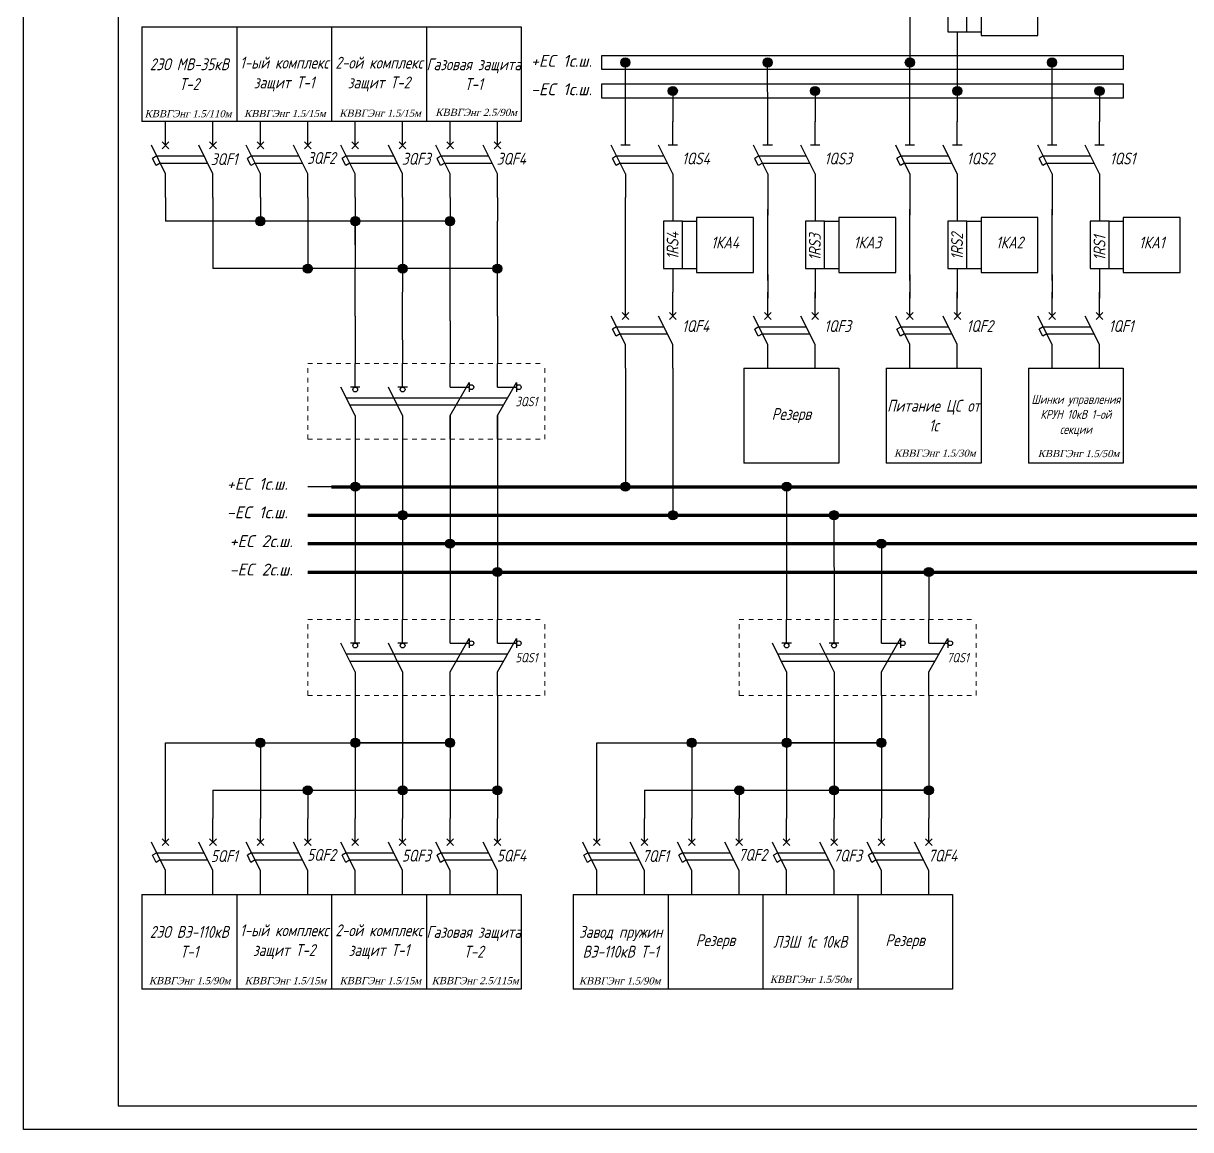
# Model space of a CAD drawing. Header units: millimetres. Extents: x 1170 to 2115, y -72 to 463.
# Drawn here: x 1493.6 to 1739.9, y 43.1 to 276.4 of the extents above; entities that cross this region are included whole.
import ezdxf
from ezdxf.enums import TextEntityAlignment as Align

# ---------------------------------------------------------------- set-up
doc = ezdxf.new("R2010")
doc.units = ezdxf.units.MM
doc.linetypes.add('JIS_02_1.0', pattern=[2, 1, -1])
doc.layers.get('0').update_dxf_attribs({"lineweight": 30})
doc.layers.add('проводники разные', color=7, linetype='Continuous', lineweight=80)
doc.styles.add('eskdw', font='', dxfattribs={"oblique": 15})
doc.styles.add('Чертёжный', font='isocpeui.ttf', dxfattribs={"height": 3})
doc.styles.get('eskdw').set_extended_font_data('GOST 2.304 A')

# ---------------------------------------------------------------- blocks, each defined once
blk = doc.blocks.new('МР-100 на схеме')
for p, q in [((6, 11.58), (-6, 11.58)), ((-6, 11.58), (-6, 0)), ((6, 0), (6, 11.58)), ((-6, 0), (6, 0))]:
    blk.add_line(p, q)

msp = doc.modelspace()

# ---------------------------------------------------------------- hatches: boundary and pattern name
h = msp.add_hatch(color=256)
edge = h.paths.add_edge_path()
edge.add_arc((1620.64, 268.17), 0.957, 0, 360)
h = msp.add_hatch(color=256)
edge = h.paths.add_edge_path()
edge.add_arc((1650.64, 268.17), 0.957, 0, 360)
h = msp.add_hatch(color=256)
edge = h.paths.add_edge_path()
edge.add_arc((1680.64, 268.17), 0.957, 0, 360)
h = msp.add_hatch(color=256)
edge = h.paths.add_edge_path()
edge.add_arc((1680.64, 268.17), 0.957, 0, 360)
h = msp.add_hatch(color=256)
edge = h.paths.add_edge_path()
edge.add_arc((1710.64, 268.17), 0.957, 0, 360)
h = msp.add_hatch(color=256)
edge = h.paths.add_edge_path()
edge.add_arc((1710.64, 268.17), 0.957, 0, 360)
h = msp.add_hatch(color=256)
edge = h.paths.add_edge_path()
edge.add_arc((1630.64, 262.17), 0.957, 0, 360)
h = msp.add_hatch(color=256)
edge = h.paths.add_edge_path()
edge.add_arc((1660.64, 262.17), 0.957, 0, 360)
h = msp.add_hatch(color=256)
edge = h.paths.add_edge_path()
edge.add_arc((1690.64, 262.17), 0.957, 0, 360)
h = msp.add_hatch(color=256)
edge = h.paths.add_edge_path()
edge.add_arc((1690.64, 262.17), 0.957, 0, 360)
h = msp.add_hatch(color=256)
edge = h.paths.add_edge_path()
edge.add_arc((1720.64, 262.17), 0.957, 0, 360)
h = msp.add_hatch(color=256)
edge = h.paths.add_edge_path()
edge.add_arc((1720.64, 262.17), 0.957, 0, 360)
h = msp.add_hatch(color=256)
edge = h.paths.add_edge_path()
edge.add_arc((1543.65, 234.71), 0.957, 0, 360)
h = msp.add_hatch(color=256)
edge = h.paths.add_edge_path()
edge.add_arc((1543.65, 234.71), 0.957, 0, 360)
h = msp.add_hatch(color=256)
edge = h.paths.add_edge_path()
edge.add_arc((1563.65, 234.71), 0.957, 0, 360)
h = msp.add_hatch(color=256)
edge = h.paths.add_edge_path()
edge.add_arc((1563.65, 234.71), 0.957, 0, 360)
h = msp.add_hatch(color=256)
edge = h.paths.add_edge_path()
edge.add_arc((1583.65, 234.71), 0.957, 0, 360)
h = msp.add_hatch(color=256)
edge = h.paths.add_edge_path()
edge.add_arc((1583.65, 234.71), 0.957, 0, 360)
h = msp.add_hatch(color=256)
edge = h.paths.add_edge_path()
edge.add_arc((1553.65, 224.71), 0.957, 0, 360)
h = msp.add_hatch(color=256)
edge = h.paths.add_edge_path()
edge.add_arc((1553.65, 224.71), 0.957, 0, 360)
h = msp.add_hatch(color=256)
edge = h.paths.add_edge_path()
edge.add_arc((1573.65, 224.71), 0.957, 0, 360)
h = msp.add_hatch(color=256)
edge = h.paths.add_edge_path()
edge.add_arc((1573.65, 224.71), 0.957, 0, 360)
h = msp.add_hatch(color=256)
edge = h.paths.add_edge_path()
edge.add_arc((1593.65, 224.71), 0.957, 0, 360)
h = msp.add_hatch(color=256)
edge = h.paths.add_edge_path()
edge.add_arc((1593.65, 224.71), 0.957, 0, 360)
h = msp.add_hatch(color=256)
edge = h.paths.add_edge_path()
edge.add_arc((1563.65, 178.71), 0.957, 0, 360)
h = msp.add_hatch(color=256)
edge = h.paths.add_edge_path()
edge.add_arc((1620.65, 178.71), 0.957, 0, 360)
h = msp.add_hatch(color=256)
edge = h.paths.add_edge_path()
edge.add_arc((1654.64, 178.71), 0.957, 0, 360)
h = msp.add_hatch(color=256)
edge = h.paths.add_edge_path()
edge.add_arc((1573.64, 172.71), 0.957, 0, 360)
h = msp.add_hatch(color=256)
edge = h.paths.add_edge_path()
edge.add_arc((1630.65, 172.71), 0.957, 0, 360)
h = msp.add_hatch(color=256)
edge = h.paths.add_edge_path()
edge.add_arc((1664.63, 172.71), 0.957, 0, 360)
h = msp.add_hatch(color=256)
edge = h.paths.add_edge_path()
edge.add_arc((1583.65, 166.71), 0.957, 0, 360)
h = msp.add_hatch(color=256)
edge = h.paths.add_edge_path()
edge.add_arc((1674.64, 166.71), 0.957, 0, 360)
h = msp.add_hatch(color=256)
edge = h.paths.add_edge_path()
edge.add_arc((1593.65, 160.71), 0.957, 0, 360)
h = msp.add_hatch(color=256)
edge = h.paths.add_edge_path()
edge.add_arc((1684.64, 160.71), 0.957, 0, 360)
h = msp.add_hatch(color=256)
edge = h.paths.add_edge_path()
edge.add_arc((1543.65, 124.71), 0.957, 0, 360)
h = msp.add_hatch(color=256)
edge = h.paths.add_edge_path()
edge.add_arc((1563.65, 124.71), 0.957, 0, 360)
h = msp.add_hatch(color=256)
edge = h.paths.add_edge_path()
edge.add_arc((1563.65, 124.71), 0.957, 0, 360)
h = msp.add_hatch(color=256)
edge = h.paths.add_edge_path()
edge.add_arc((1583.65, 124.71), 0.957, 0, 360)
h = msp.add_hatch(color=256)
edge = h.paths.add_edge_path()
edge.add_arc((1583.65, 124.71), 0.957, 0, 360)
h = msp.add_hatch(color=256)
edge = h.paths.add_edge_path()
edge.add_arc((1634.64, 124.71), 0.957, 0, 360)
h = msp.add_hatch(color=256)
edge = h.paths.add_edge_path()
edge.add_arc((1654.64, 124.71), 0.957, 0, 360)
h = msp.add_hatch(color=256)
edge = h.paths.add_edge_path()
edge.add_arc((1654.64, 124.71), 0.957, 0, 360)
h = msp.add_hatch(color=256)
edge = h.paths.add_edge_path()
edge.add_arc((1674.64, 124.71), 0.957, 0, 360)
h = msp.add_hatch(color=256)
edge = h.paths.add_edge_path()
edge.add_arc((1674.64, 124.71), 0.957, 0, 360)
h = msp.add_hatch(color=256)
edge = h.paths.add_edge_path()
edge.add_arc((1553.65, 114.71), 0.957, 0, 360)
h = msp.add_hatch(color=256)
edge = h.paths.add_edge_path()
edge.add_arc((1573.64, 114.71), 0.957, 0, 360)
h = msp.add_hatch(color=256)
edge = h.paths.add_edge_path()
edge.add_arc((1573.65, 114.71), 0.957, 0, 360)
h = msp.add_hatch(color=256)
edge = h.paths.add_edge_path()
edge.add_arc((1593.65, 114.71), 0.957, 0, 360)
h = msp.add_hatch(color=256)
edge = h.paths.add_edge_path()
edge.add_arc((1593.65, 114.71), 0.957, 0, 360)
h = msp.add_hatch(color=256)
edge = h.paths.add_edge_path()
edge.add_arc((1644.64, 114.71), 0.957, 0, 360)
h = msp.add_hatch(color=256)
edge = h.paths.add_edge_path()
edge.add_arc((1664.63, 114.71), 0.957, 0, 360)
h = msp.add_hatch(color=256)
edge = h.paths.add_edge_path()
edge.add_arc((1664.64, 114.71), 0.957, 0, 360)
h = msp.add_hatch(color=256)
edge = h.paths.add_edge_path()
edge.add_arc((1684.64, 114.71), 0.957, 0, 360)
h = msp.add_hatch(color=256)
edge = h.paths.add_edge_path()
edge.add_arc((1684.64, 114.71), 0.957, 0, 360)

# ---------------------------------------------------------------- linework, layer by layer
for p, q in [((1493.65, 43.14), (1493.65, 463.14)), ((1513.65, 458.14), (1513.65, 48.14)), ((1680.64, 299.67), (1680.64, 274.67)), ((1688.64, 284.67), (1688.64, 274.67)), ((1692.64, 274.67), (1692.64, 284.67)), ((1518.65, 275.71), (1538.65, 275.71)), ((1518.65, 275.71), (1518.65, 255.71)), ((1538.65, 275.71), (1538.65, 255.71)), ((1538.65, 275.71), (1558.65, 275.71)), ((1538.65, 275.71), (1538.65, 255.71)), ((1558.65, 275.71), (1558.65, 255.71)), ((1558.65, 275.71), (1578.65, 275.71)), ((1558.65, 275.71), (1558.65, 255.71)), ((1578.65, 275.71), (1578.65, 255.71)), ((1578.65, 275.71), (1598.65, 275.71)), ((1578.65, 275.71), (1578.65, 255.71)), ((1598.65, 275.71), (1598.65, 255.71)), ((1680.64, 274.67), (1680.64, 268.17)), ((1688.64, 274.67), (1690.64, 274.67)), ((1690.64, 274.67), (1692.64, 274.67)), ((1690.64, 274.67), (1690.64, 262.17)), ((1692.64, 274.67), (1695.64, 274.67)), ((1615.64, 269.67), (1725.64, 269.67)), ((1615.64, 266.67), (1615.64, 269.67)), ((1725.64, 269.67), (1725.64, 266.67)), ((1725.64, 266.67), (1615.64, 266.67)), ((1620.65, 255.71), (1620.64, 268.17)), ((1650.65, 255.71), (1650.64, 268.17)), ((1680.65, 255.71), (1680.64, 268.17)), ((1710.65, 255.71), (1710.64, 268.17)), ((1615.64, 263.67), (1725.64, 263.67)), ((1615.64, 260.67), (1615.64, 263.67)), ((1725.64, 263.67), (1725.64, 260.67)), ((1630.64, 261.21), (1630.65, 255.67)), ((1660.64, 261.21), (1660.65, 255.67)), ((1690.64, 261.21), (1690.65, 255.67)), ((1720.64, 261.21), (1720.65, 255.67)), ((1725.64, 260.67), (1615.64, 260.67)), ((1578.65, 255.71), (1518.65, 255.71)), ((1523.65, 250.71), (1523.65, 255.71)), ((1523.65, 250.71), (1523.65, 255.71)), ((1533.65, 250.71), (1533.65, 255.71)), ((1533.65, 250.71), (1533.65, 255.71)), ((1543.65, 250.71), (1543.65, 255.71)), ((1543.65, 250.71), (1543.65, 255.71)), ((1553.65, 250.71), (1553.65, 255.71)), ((1553.65, 250.71), (1553.65, 255.71)), ((1563.65, 250.71), (1563.65, 255.71)), ((1563.65, 250.71), (1563.65, 255.71)), ((1573.65, 250.71), (1573.65, 255.71)), ((1573.65, 250.71), (1573.65, 255.71)), ((1598.65, 255.71), (1578.65, 255.71)), ((1583.65, 250.71), (1583.65, 255.71)), ((1583.65, 250.71), (1583.65, 255.71)), ((1593.65, 250.71), (1593.65, 255.71)), ((1593.65, 250.71), (1593.65, 255.71)), ((1620.65, 250.71), (1620.65, 255.71)), ((1630.65, 250.71), (1630.65, 255.71)), ((1650.65, 250.71), (1650.65, 255.71)), ((1660.65, 250.71), (1660.65, 255.71)), ((1680.65, 250.71), (1680.65, 255.71)), ((1690.65, 250.71), (1690.65, 255.71)), ((1710.65, 250.71), (1710.65, 255.71)), ((1720.65, 250.71), (1720.65, 255.71)), ((1522.94, 250), (1524.36, 251.42)), ((1524.36, 250), (1522.94, 251.42)), ((1532.94, 250), (1534.36, 251.42)), ((1534.36, 250), (1532.94, 251.42)), ((1542.94, 250), (1544.36, 251.42)), ((1544.36, 250), (1542.94, 251.42)), ((1552.94, 250), (1554.36, 251.42)), ((1554.36, 250), (1552.94, 251.42)), ((1562.94, 250), (1564.36, 251.42)), ((1564.36, 250), (1562.94, 251.42)), ((1572.94, 250), (1574.36, 251.42)), ((1574.36, 250), (1572.94, 251.42)), ((1582.94, 250), (1584.36, 251.42)), ((1584.36, 250), (1582.94, 251.42)), ((1592.94, 250), (1594.36, 251.42)), ((1594.36, 250), (1592.94, 251.42)), ((1523.65, 244.71), (1520.65, 250.71)), ((1533.65, 244.71), (1530.65, 250.71)), ((1543.65, 244.71), (1540.65, 250.71)), ((1553.65, 244.71), (1550.65, 250.71)), ((1563.65, 244.71), (1560.65, 250.71)), ((1573.65, 244.71), (1570.65, 250.71)), ((1583.65, 244.71), (1580.65, 250.71)), ((1593.65, 244.71), (1590.65, 250.71)), ((1620.65, 244.71), (1617.65, 250.71)), ((1630.65, 244.71), (1627.65, 250.71)), ((1650.65, 244.71), (1647.65, 250.71)), ((1660.65, 244.71), (1657.65, 250.71)), ((1680.65, 244.71), (1677.65, 250.71)), ((1690.65, 244.71), (1687.65, 250.71)), ((1710.65, 244.71), (1707.65, 250.71)), ((1720.65, 244.71), (1717.65, 250.71)), ((1521.77, 248.46), (1520.91, 247.96)), ((1521.66, 246.46), (1520.91, 247.96)), ((1522.52, 246.96), (1521.66, 246.46)), ((1521.77, 248.46), (1531.77, 248.46)), ((1522.52, 246.96), (1532.52, 246.96)), ((1541.77, 248.46), (1540.91, 247.96)), ((1541.66, 246.46), (1540.91, 247.96)), ((1542.52, 246.96), (1541.66, 246.46)), ((1541.77, 248.46), (1551.77, 248.46)), ((1542.52, 246.96), (1552.52, 246.96)), ((1561.77, 248.46), (1560.91, 247.96)), ((1561.66, 246.46), (1560.91, 247.96)), ((1562.52, 246.96), (1561.66, 246.46)), ((1561.77, 248.46), (1571.77, 248.46)), ((1562.52, 246.96), (1572.52, 246.96)), ((1581.77, 248.46), (1580.91, 247.96)), ((1581.66, 246.46), (1580.91, 247.96)), ((1582.52, 246.96), (1581.66, 246.46)), ((1581.77, 248.46), (1591.77, 248.46)), ((1582.52, 246.96), (1592.52, 246.96)), ((1618.78, 248.46), (1617.91, 247.96)), ((1618.66, 246.46), (1617.91, 247.96)), ((1619.53, 246.96), (1618.66, 246.46)), ((1618.78, 248.46), (1628.78, 248.46)), ((1619.53, 246.96), (1629.53, 246.96)), ((1648.78, 248.46), (1647.91, 247.96)), ((1648.66, 246.46), (1647.91, 247.96)), ((1649.53, 246.96), (1648.66, 246.46)), ((1648.78, 248.46), (1658.78, 248.46)), ((1649.53, 246.96), (1659.53, 246.96)), ((1678.78, 248.46), (1677.91, 247.96)), ((1678.66, 246.46), (1677.91, 247.96)), ((1679.53, 246.96), (1678.66, 246.46)), ((1678.78, 248.46), (1688.78, 248.46)), ((1679.53, 246.96), (1689.53, 246.96)), ((1708.78, 248.46), (1707.91, 247.96)), ((1708.66, 246.46), (1707.91, 247.96)), ((1709.53, 246.96), (1708.66, 246.46)), ((1708.78, 248.46), (1718.78, 248.46)), ((1709.53, 246.96), (1719.53, 246.96)), ((1523.65, 239.71), (1523.65, 244.71)), ((1523.65, 239.71), (1523.65, 244.71)), ((1533.65, 239.71), (1533.65, 244.71)), ((1533.65, 239.71), (1533.65, 244.71)), ((1543.65, 239.71), (1543.65, 244.71)), ((1543.65, 239.71), (1543.65, 244.71)), ((1543.65, 239.71), (1543.65, 244.71)), ((1553.65, 239.71), (1553.65, 244.71)), ((1553.65, 239.71), (1553.65, 244.71)), ((1553.65, 239.71), (1553.65, 244.71)), ((1563.65, 239.71), (1563.65, 244.71)), ((1563.65, 239.71), (1563.65, 244.71)), ((1563.65, 239.71), (1563.65, 244.71)), ((1573.65, 239.71), (1573.65, 244.71)), ((1573.65, 239.71), (1573.65, 244.71)), ((1573.65, 239.71), (1573.65, 244.71)), ((1583.65, 239.71), (1583.65, 244.71)), ((1583.65, 239.71), (1583.65, 244.71)), ((1583.65, 239.71), (1583.65, 244.71)), ((1593.65, 239.71), (1593.65, 244.71)), ((1593.65, 239.71), (1593.65, 244.71)), ((1593.65, 239.71), (1593.65, 244.71)), ((1620.65, 244.71), (1620.65, 239.71)), ((1630.65, 244.71), (1630.65, 239.71)), ((1650.65, 244.71), (1650.65, 239.71)), ((1660.65, 244.71), (1660.65, 239.71)), ((1660.65, 244.71), (1660.65, 239.71)), ((1680.65, 244.71), (1680.65, 239.71)), ((1690.65, 244.71), (1690.65, 239.71)), ((1690.65, 244.71), (1690.65, 239.71)), ((1710.65, 244.71), (1710.65, 239.71)), ((1720.65, 244.71), (1720.65, 239.71)), ((1720.65, 244.71), (1720.65, 239.71)), ((1650.65, 243.46), (1650.65, 238.46)), ((1660.65, 243.46), (1660.65, 238.46)), ((1680.65, 243.46), (1680.65, 238.46)), ((1690.65, 243.46), (1690.65, 238.46)), ((1710.65, 243.46), (1710.65, 238.46)), ((1720.65, 243.46), (1720.65, 238.46)), ((1523.65, 239.71), (1523.65, 234.71)), ((1533.65, 239.71), (1533.65, 224.71)), ((1543.65, 239.71), (1543.65, 234.71)), ((1553.65, 239.71), (1553.65, 224.71)), ((1563.65, 239.71), (1563.65, 224.71)), ((1573.65, 239.71), (1573.65, 224.71)), ((1583.65, 239.71), (1583.65, 234.71)), ((1593.65, 239.71), (1593.65, 234.71)), ((1620.65, 219.71), (1620.65, 239.71)), ((1630.65, 239.71), (1630.65, 237.21)), ((1630.65, 237.21), (1630.65, 234.71)), ((1650.65, 238.46), (1650.65, 235.96)), ((1650.65, 222.21), (1650.65, 237.21)), ((1660.65, 238.46), (1660.65, 235.96)), ((1660.65, 237.21), (1660.65, 234.71)), ((1680.65, 238.46), (1680.65, 235.96)), ((1680.65, 222.21), (1680.65, 237.21)), ((1690.65, 238.46), (1690.65, 235.96)), ((1690.65, 237.21), (1690.65, 234.71)), ((1710.65, 238.46), (1710.65, 235.96)), ((1710.65, 222.21), (1710.65, 237.21)), ((1720.65, 238.46), (1720.65, 235.96)), ((1720.65, 237.21), (1720.65, 234.71)), ((1583.65, 234.71), (1523.65, 234.71)), ((1563.65, 229.71), (1563.65, 234.71)), ((1583.65, 223.71), (1583.65, 234.71)), ((1593.65, 224.71), (1593.65, 234.71)), ((1632.65, 234.71), (1628.65, 234.71)), ((1628.65, 234.71), (1628.65, 224.71)), ((1632.65, 224.71), (1632.65, 234.71)), ((1632.65, 234.71), (1635.65, 234.71)), ((1650.65, 224.71), (1650.65, 234.71)), ((1662.65, 234.71), (1658.65, 234.71)), ((1658.65, 234.71), (1658.65, 224.71)), ((1662.65, 224.71), (1662.65, 234.71)), ((1662.65, 234.71), (1665.65, 234.71)), ((1680.65, 224.71), (1680.65, 234.71)), ((1692.65, 234.71), (1688.65, 234.71)), ((1688.65, 234.71), (1688.65, 224.71)), ((1692.65, 224.71), (1692.65, 234.71)), ((1692.65, 234.71), (1695.65, 234.71)), ((1710.65, 224.71), (1710.65, 234.71)), ((1722.65, 234.71), (1718.65, 234.71)), ((1718.65, 234.71), (1718.65, 224.71)), ((1722.65, 224.71), (1722.65, 234.71)), ((1722.65, 234.71), (1725.65, 234.71)), ((1593.65, 224.71), (1533.65, 224.71)), ((1563.65, 214.71), (1563.65, 224.71)), ((1573.65, 224.71), (1573.65, 219.71)), ((1593.65, 214.71), (1593.65, 224.71)), ((1628.65, 224.71), (1630.65, 224.71)), ((1630.65, 224.71), (1632.65, 224.71)), ((1630.65, 224.71), (1630.65, 222.21)), ((1632.65, 224.71), (1635.65, 224.71)), ((1658.65, 224.71), (1660.65, 224.71)), ((1660.65, 224.71), (1662.65, 224.71)), ((1660.65, 224.71), (1660.65, 222.21)), ((1662.65, 224.71), (1665.65, 224.71)), ((1688.65, 224.71), (1690.65, 224.71)), ((1690.65, 224.71), (1692.65, 224.71)), ((1690.65, 224.71), (1690.65, 222.21)), ((1692.65, 224.71), (1695.65, 224.71)), ((1718.65, 224.71), (1720.65, 224.71)), ((1720.65, 224.71), (1722.65, 224.71)), ((1720.65, 224.71), (1720.65, 222.21)), ((1722.65, 224.71), (1725.65, 224.71)), ((1583.65, 213.71), (1583.65, 223.71)), ((1630.65, 222.21), (1630.65, 219.71)), ((1650.65, 223.46), (1650.65, 220.96)), ((1660.65, 223.46), (1660.65, 220.96)), ((1680.65, 223.46), (1680.65, 220.96)), ((1690.65, 223.46), (1690.65, 220.96)), ((1710.65, 223.46), (1710.65, 220.96)), ((1720.65, 223.46), (1720.65, 220.96)), ((1573.65, 209.71), (1573.65, 219.71)), ((1620.65, 214.71), (1620.65, 219.71)), ((1630.65, 214.71), (1630.65, 219.71)), ((1650.65, 220.96), (1650.65, 218.46)), ((1650.65, 214.71), (1650.65, 219.71)), ((1660.65, 220.96), (1660.65, 218.46)), ((1660.65, 214.71), (1660.65, 219.71)), ((1660.65, 214.71), (1660.65, 219.71)), ((1680.65, 220.96), (1680.65, 218.46)), ((1680.65, 214.71), (1680.65, 219.71)), ((1690.65, 220.96), (1690.65, 218.46)), ((1690.65, 214.71), (1690.65, 219.71)), ((1690.65, 214.71), (1690.65, 219.71)), ((1710.65, 220.96), (1710.65, 218.46)), ((1710.65, 214.71), (1710.65, 219.71)), ((1720.65, 220.96), (1720.65, 218.46)), ((1720.65, 214.71), (1720.65, 219.71)), ((1720.65, 214.71), (1720.65, 219.71)), ((1563.65, 214.71), (1563.65, 204.71)), ((1593.65, 214.71), (1593.65, 204.71)), ((1620.65, 208.71), (1617.65, 214.71)), ((1619.95, 214), (1621.36, 215.42)), ((1621.36, 214), (1619.95, 215.42)), ((1630.65, 208.71), (1627.65, 214.71)), ((1629.95, 214), (1631.36, 215.42)), ((1631.36, 214), (1629.95, 215.42)), ((1650.65, 208.71), (1647.65, 214.71)), ((1649.95, 214), (1651.36, 215.42)), ((1651.36, 214), (1649.95, 215.42)), ((1660.65, 208.71), (1657.65, 214.71)), ((1659.95, 214), (1661.36, 215.42)), ((1661.36, 214), (1659.95, 215.42)), ((1680.65, 208.71), (1677.65, 214.71)), ((1679.95, 214), (1681.36, 215.42)), ((1681.36, 214), (1679.95, 215.42)), ((1690.65, 208.71), (1687.65, 214.71)), ((1689.95, 214), (1691.36, 215.42)), ((1691.36, 214), (1689.95, 215.42)), ((1710.65, 208.71), (1707.65, 214.71)), ((1709.95, 214), (1711.36, 215.42)), ((1711.36, 214), (1709.95, 215.42)), ((1720.65, 208.71), (1717.65, 214.71)), ((1719.95, 214), (1721.36, 215.42)), ((1721.36, 214), (1719.95, 215.42)), ((1583.65, 213.71), (1583.65, 204.71)), ((1618.78, 212.46), (1617.91, 211.96)), ((1618.66, 210.46), (1617.91, 211.96)), ((1618.78, 212.46), (1628.78, 212.46)), ((1648.78, 212.46), (1647.91, 211.96)), ((1648.66, 210.46), (1647.91, 211.96)), ((1648.78, 212.46), (1658.78, 212.46)), ((1678.78, 212.46), (1677.91, 211.96)), ((1678.66, 210.46), (1677.91, 211.96)), ((1678.78, 212.46), (1688.78, 212.46)), ((1708.78, 212.46), (1707.91, 211.96)), ((1708.66, 210.46), (1707.91, 211.96)), ((1708.78, 212.46), (1718.78, 212.46)), ((1573.65, 209.71), (1573.65, 204.71)), ((1619.53, 210.96), (1618.66, 210.46)), ((1619.53, 210.96), (1629.53, 210.96)), ((1649.53, 210.96), (1648.66, 210.46)), ((1649.53, 210.96), (1659.53, 210.96)), ((1679.53, 210.96), (1678.66, 210.46)), ((1679.53, 210.96), (1689.53, 210.96)), ((1709.53, 210.96), (1708.66, 210.46)), ((1709.53, 210.96), (1719.53, 210.96)), ((1620.65, 203.71), (1620.65, 208.71)), ((1630.65, 203.71), (1630.65, 208.71)), ((1650.65, 203.71), (1650.65, 208.71)), ((1650.65, 203.71), (1650.65, 208.71)), ((1660.65, 203.71), (1660.65, 208.71)), ((1660.65, 203.71), (1660.65, 208.71)), ((1680.65, 203.71), (1680.65, 208.71)), ((1680.65, 203.71), (1680.65, 208.71)), ((1690.65, 203.71), (1690.65, 208.71)), ((1690.65, 203.71), (1690.65, 208.71)), ((1710.65, 203.71), (1710.65, 208.71)), ((1710.65, 203.71), (1710.65, 208.71)), ((1720.65, 203.71), (1720.65, 208.71)), ((1720.65, 203.71), (1720.65, 208.71)), ((1563.65, 199.71), (1563.65, 204.71)), ((1573.65, 199.71), (1573.65, 204.71)), ((1583.65, 199.71), (1583.65, 204.71)), ((1593.65, 199.71), (1593.65, 204.71)), ((1620.65, 203.71), (1620.65, 178.71)), ((1630.65, 203.71), (1630.65, 172.71)), ((1645.65, 203.71), (1665.65, 203.71)), ((1645.65, 203.71), (1645.65, 183.71)), ((1665.65, 203.71), (1665.65, 183.71)), ((1675.65, 203.71), (1695.65, 203.71)), ((1675.65, 203.71), (1675.65, 183.71)), ((1695.65, 203.71), (1695.65, 183.71)), ((1705.65, 203.71), (1725.65, 203.71)), ((1705.65, 203.71), (1705.65, 183.71)), ((1725.65, 203.71), (1725.65, 183.71)), ((1563.65, 193.71), (1560.65, 199.71)), ((1573.65, 193.71), (1570.65, 199.71)), ((1583.65, 199.71), (1583.65, 200.71)), ((1583.65, 193.71), (1587.65, 200.71)), ((1583.65, 199.71), (1587.65, 199.71)), ((1593.65, 199.71), (1593.65, 200.71)), ((1593.65, 193.71), (1597.65, 200.71)), ((1593.65, 199.71), (1597.65, 199.71)), ((1561.77, 197.46), (1595.79, 197.46)), ((1562.52, 195.96), (1594.93, 195.96)), ((1563.65, 193.71), (1563.65, 188.71)), ((1573.65, 193.71), (1573.65, 188.71)), ((1573.65, 193.71), (1573.65, 172.71)), ((1583.65, 188.71), (1583.65, 193.71)), ((1583.65, 193.71), (1583.65, 166.71)), ((1593.65, 188.71), (1593.65, 193.71)), ((1593.65, 193.71), (1593.65, 160.71)), ((1563.65, 188.71), (1563.65, 178.71)), ((1573.65, 188.71), (1573.65, 178.71)), ((1583.65, 188.71), (1583.65, 178.71)), ((1593.65, 188.71), (1593.65, 178.71)), ((1665.65, 183.71), (1645.65, 183.71)), ((1695.65, 183.71), (1675.65, 183.71)), ((1725.65, 183.71), (1705.65, 183.71)), ((1563.65, 178.71), (1553.65, 178.71)), ((1563.65, 178.71), (1563.65, 150.71)), ((1623.65, 178.71), (1613.65, 178.71)), ((1654.64, 178.71), (1654.64, 150.71)), ((1573.64, 172.71), (1573.65, 150.71)), ((1664.63, 172.71), (1664.64, 150.71)), ((1583.65, 166.71), (1583.65, 150.71)), ((1674.64, 166.71), (1674.64, 150.71)), ((1593.65, 160.71), (1593.65, 150.71)), ((1684.64, 160.71), (1684.64, 150.71)), ((1563.65, 145.71), (1563.65, 150.71)), ((1573.65, 145.71), (1573.65, 150.71)), ((1583.65, 145.71), (1583.65, 150.71)), ((1593.65, 145.71), (1593.65, 150.71)), ((1654.64, 145.71), (1654.64, 150.71)), ((1664.64, 145.71), (1664.64, 150.71)), ((1674.64, 145.71), (1674.64, 150.71)), ((1684.64, 145.71), (1684.64, 150.71)), ((1563.65, 139.71), (1560.65, 145.71)), ((1573.65, 139.71), (1570.65, 145.71)), ((1583.65, 145.71), (1583.65, 146.71)), ((1583.65, 139.71), (1587.65, 146.71)), ((1583.65, 145.71), (1587.65, 145.71)), ((1593.65, 145.71), (1593.65, 146.71)), ((1593.65, 139.71), (1597.65, 146.71)), ((1593.65, 145.71), (1597.65, 145.71)), ((1654.64, 139.71), (1651.64, 145.71)), ((1664.64, 139.71), (1661.64, 145.71)), ((1674.64, 145.71), (1674.64, 146.71)), ((1674.64, 139.71), (1678.64, 146.71)), ((1674.64, 145.71), (1678.64, 145.71)), ((1684.64, 145.71), (1684.64, 146.71)), ((1684.64, 139.71), (1688.64, 146.71)), ((1684.64, 145.71), (1688.64, 145.71)), ((1561.77, 143.46), (1595.79, 143.46)), ((1652.77, 143.46), (1686.79, 143.46)), ((1562.52, 141.96), (1594.93, 141.96)), ((1653.52, 141.96), (1685.93, 141.96)), ((1563.65, 139.71), (1563.65, 134.71)), ((1573.65, 139.71), (1573.65, 134.71)), ((1583.65, 134.71), (1583.65, 139.71)), ((1593.65, 134.71), (1593.65, 139.71)), ((1654.64, 139.71), (1654.64, 134.71)), ((1664.64, 139.71), (1664.64, 134.71)), ((1674.64, 134.71), (1674.64, 139.71)), ((1684.64, 134.71), (1684.64, 139.71)), ((1563.65, 134.71), (1563.65, 124.71)), ((1573.65, 134.71), (1573.65, 114.71)), ((1583.65, 134.71), (1583.65, 124.71)), ((1593.65, 134.71), (1593.65, 114.71)), ((1654.64, 134.71), (1654.64, 124.71)), ((1664.64, 134.71), (1664.64, 114.71)), ((1674.64, 134.71), (1674.64, 124.71)), ((1684.64, 134.71), (1684.64, 114.71)), ((1523.65, 124.71), (1583.65, 124.71)), ((1523.65, 108.75), (1523.65, 124.71)), ((1543.65, 124.71), (1543.65, 108.75)), ((1583.65, 124.71), (1563.65, 124.71)), ((1563.65, 124.71), (1563.65, 108.75)), ((1583.65, 124.71), (1583.65, 108.75)), ((1614.64, 124.71), (1674.64, 124.71)), ((1614.64, 108.75), (1614.64, 124.71)), ((1634.64, 124.71), (1634.64, 108.75)), ((1674.64, 124.71), (1654.64, 124.71)), ((1654.64, 124.71), (1654.64, 108.75)), ((1674.64, 124.71), (1674.64, 108.75)), ((1533.65, 114.71), (1593.65, 114.71)), ((1533.65, 114.71), (1533.65, 108.75)), ((1553.65, 114.71), (1553.65, 108.75)), ((1593.65, 114.71), (1573.65, 114.71)), ((1573.65, 114.71), (1573.65, 108.75)), ((1593.65, 114.71), (1593.65, 108.75)), ((1624.64, 114.71), (1684.64, 114.71)), ((1624.64, 114.71), (1624.64, 108.75)), ((1644.64, 114.71), (1644.64, 108.75)), ((1684.64, 114.71), (1664.64, 114.71)), ((1664.64, 114.71), (1664.64, 108.75)), ((1684.64, 114.71), (1684.64, 108.75)), ((1523.65, 103.75), (1523.65, 108.75)), ((1533.65, 103.75), (1533.65, 108.75)), ((1543.65, 103.75), (1543.65, 108.75)), ((1553.65, 103.75), (1553.65, 108.75)), ((1563.65, 103.75), (1563.65, 108.75)), ((1573.65, 103.75), (1573.65, 108.75)), ((1583.65, 103.75), (1583.65, 108.75)), ((1593.65, 103.75), (1593.65, 108.75)), ((1614.64, 103.75), (1614.64, 108.75)), ((1624.64, 103.75), (1624.64, 108.75)), ((1634.64, 103.75), (1634.64, 108.75)), ((1644.64, 103.75), (1644.64, 108.75)), ((1654.64, 103.75), (1654.64, 108.75)), ((1664.64, 103.75), (1664.64, 108.75)), ((1674.64, 103.75), (1674.64, 108.75)), ((1684.64, 103.75), (1684.64, 108.75)), ((1523.65, 97.75), (1520.65, 103.75)), ((1522.94, 103.05), (1524.36, 104.46)), ((1524.36, 103.05), (1522.94, 104.46)), ((1533.65, 97.75), (1530.65, 103.75)), ((1532.94, 103.05), (1534.36, 104.46)), ((1534.36, 103.05), (1532.94, 104.46)), ((1543.65, 97.75), (1540.65, 103.75)), ((1542.94, 103.05), (1544.36, 104.46)), ((1544.36, 103.05), (1542.94, 104.46)), ((1553.65, 97.75), (1550.65, 103.75)), ((1552.94, 103.05), (1554.36, 104.46)), ((1554.36, 103.05), (1552.94, 104.46)), ((1563.65, 97.75), (1560.65, 103.75)), ((1562.94, 103.05), (1564.36, 104.46)), ((1564.36, 103.05), (1562.94, 104.46)), ((1573.65, 97.75), (1570.65, 103.75)), ((1572.94, 103.05), (1574.36, 104.46)), ((1574.36, 103.05), (1572.94, 104.46)), ((1583.65, 97.75), (1580.65, 103.75)), ((1582.94, 103.05), (1584.36, 104.46)), ((1584.36, 103.05), (1582.94, 104.46)), ((1593.65, 97.75), (1590.65, 103.75)), ((1592.94, 103.05), (1594.36, 104.46)), ((1594.36, 103.05), (1592.94, 104.46)), ((1614.64, 97.75), (1611.64, 103.75)), ((1613.94, 103.05), (1615.35, 104.46)), ((1615.35, 103.05), (1613.94, 104.46)), ((1624.64, 97.75), (1621.64, 103.75)), ((1623.94, 103.05), (1625.35, 104.46)), ((1625.35, 103.05), (1623.94, 104.46)), ((1634.64, 97.75), (1631.64, 103.75)), ((1633.94, 103.05), (1635.35, 104.46)), ((1635.35, 103.05), (1633.94, 104.46)), ((1644.64, 97.75), (1641.64, 103.75)), ((1643.94, 103.05), (1645.35, 104.46)), ((1645.35, 103.05), (1643.94, 104.46)), ((1654.64, 97.75), (1651.64, 103.75)), ((1653.94, 103.05), (1655.35, 104.46)), ((1655.35, 103.05), (1653.94, 104.46)), ((1664.64, 97.75), (1661.64, 103.75)), ((1663.94, 103.05), (1665.35, 104.46)), ((1665.35, 103.05), (1663.94, 104.46)), ((1674.64, 97.75), (1671.64, 103.75)), ((1673.94, 103.05), (1675.35, 104.46)), ((1675.35, 103.05), (1673.94, 104.46)), ((1684.64, 97.75), (1681.64, 103.75)), ((1683.94, 103.05), (1685.35, 104.46)), ((1685.35, 103.05), (1683.94, 104.46)), ((1521.77, 101.5), (1520.91, 101)), ((1521.66, 99.5), (1520.91, 101)), ((1521.77, 101.5), (1531.77, 101.5)), ((1541.77, 101.5), (1540.91, 101)), ((1541.66, 99.5), (1540.91, 101)), ((1541.77, 101.5), (1551.77, 101.5)), ((1561.77, 101.5), (1560.91, 101)), ((1561.66, 99.5), (1560.91, 101)), ((1561.77, 101.5), (1571.77, 101.5)), ((1581.77, 101.5), (1580.91, 101)), ((1581.66, 99.5), (1580.91, 101)), ((1581.77, 101.5), (1591.77, 101.5)), ((1612.77, 101.5), (1611.9, 101)), ((1612.65, 99.5), (1611.9, 101)), ((1612.77, 101.5), (1622.77, 101.5)), ((1632.77, 101.5), (1631.9, 101)), ((1632.65, 99.5), (1631.9, 101)), ((1632.77, 101.5), (1642.77, 101.5)), ((1652.77, 101.5), (1651.9, 101)), ((1652.65, 99.5), (1651.9, 101)), ((1652.77, 101.5), (1662.77, 101.5)), ((1672.77, 101.5), (1671.9, 101)), ((1672.65, 99.5), (1671.9, 101)), ((1672.77, 101.5), (1682.77, 101.5)), ((1522.52, 100), (1521.66, 99.5)), ((1522.52, 100), (1532.52, 100)), ((1542.52, 100), (1541.66, 99.5)), ((1542.52, 100), (1552.52, 100)), ((1562.52, 100), (1561.66, 99.5)), ((1562.52, 100), (1572.52, 100)), ((1582.52, 100), (1581.66, 99.5)), ((1582.52, 100), (1592.52, 100)), ((1613.52, 100), (1612.65, 99.5)), ((1613.52, 100), (1623.52, 100)), ((1633.52, 100), (1632.65, 99.5)), ((1633.52, 100), (1643.52, 100)), ((1653.52, 100), (1652.65, 99.5)), ((1653.52, 100), (1663.52, 100)), ((1673.52, 100), (1672.65, 99.5)), ((1673.52, 100), (1683.52, 100)), ((1523.65, 92.75), (1523.65, 97.75)), ((1523.65, 92.75), (1523.65, 97.75)), ((1533.65, 92.75), (1533.65, 97.75)), ((1533.65, 92.75), (1533.65, 97.75)), ((1543.65, 92.75), (1543.65, 97.75)), ((1543.65, 92.75), (1543.65, 97.75)), ((1543.65, 92.75), (1543.65, 97.75)), ((1553.65, 92.75), (1553.65, 97.75)), ((1553.65, 92.75), (1553.65, 97.75)), ((1553.65, 92.75), (1553.65, 97.75)), ((1563.65, 92.75), (1563.65, 97.75)), ((1563.65, 92.75), (1563.65, 97.75)), ((1563.65, 92.75), (1563.65, 97.75)), ((1573.65, 92.75), (1573.65, 97.75)), ((1573.65, 92.75), (1573.65, 97.75)), ((1573.65, 92.75), (1573.65, 97.75)), ((1583.65, 92.75), (1583.65, 97.75)), ((1583.65, 92.75), (1583.65, 97.75)), ((1583.65, 92.75), (1583.65, 97.75)), ((1593.65, 92.75), (1593.65, 97.75)), ((1593.65, 92.75), (1593.65, 97.75)), ((1593.65, 92.75), (1593.65, 97.75)), ((1614.64, 92.75), (1614.64, 97.75)), ((1614.64, 92.75), (1614.64, 97.75)), ((1624.64, 92.75), (1624.64, 97.75)), ((1624.64, 92.75), (1624.64, 97.75)), ((1634.64, 92.75), (1634.64, 97.75)), ((1634.64, 92.75), (1634.64, 97.75)), ((1634.64, 92.75), (1634.64, 97.75)), ((1644.64, 92.75), (1644.64, 97.75)), ((1644.64, 92.75), (1644.64, 97.75)), ((1644.64, 92.75), (1644.64, 97.75)), ((1654.64, 92.75), (1654.64, 97.75)), ((1654.64, 92.75), (1654.64, 97.75)), ((1654.64, 92.75), (1654.64, 97.75)), ((1664.64, 92.75), (1664.64, 97.75)), ((1664.64, 92.75), (1664.64, 97.75)), ((1664.64, 92.75), (1664.64, 97.75)), ((1674.64, 92.75), (1674.64, 97.75)), ((1674.64, 92.75), (1674.64, 97.75)), ((1674.64, 92.75), (1674.64, 97.75)), ((1684.64, 92.75), (1684.64, 97.75)), ((1684.64, 92.75), (1684.64, 97.75)), ((1684.64, 92.75), (1684.64, 97.75)), ((1518.65, 92.75), (1518.65, 72.75)), ((1518.65, 92.75), (1538.65, 92.75)), ((1518.65, 92.75), (1518.65, 72.75)), ((1538.65, 92.75), (1538.65, 72.75)), ((1538.65, 92.75), (1558.65, 92.75)), ((1538.65, 92.75), (1538.65, 72.75)), ((1558.65, 92.75), (1558.65, 72.75)), ((1558.65, 92.75), (1578.65, 92.75)), ((1558.65, 92.75), (1558.65, 72.75)), ((1578.65, 92.75), (1578.65, 72.75)), ((1578.65, 92.75), (1598.65, 92.75)), ((1578.65, 92.75), (1578.65, 72.75)), ((1598.65, 92.75), (1598.65, 72.75)), ((1609.64, 92.75), (1609.64, 72.75)), ((1609.64, 92.75), (1629.64, 92.75)), ((1609.64, 92.75), (1609.64, 72.75)), ((1629.64, 92.75), (1629.64, 72.75)), ((1629.64, 92.75), (1649.64, 92.75)), ((1629.64, 92.75), (1629.64, 72.75)), ((1649.64, 92.75), (1649.64, 72.75)), ((1649.64, 92.75), (1669.64, 92.75)), ((1649.64, 92.75), (1649.64, 72.75)), ((1669.64, 92.75), (1669.64, 72.75)), ((1669.64, 92.75), (1689.64, 92.75)), ((1669.64, 92.75), (1669.64, 72.75)), ((1689.64, 92.75), (1689.64, 72.75)), ((1547.66, 72.75), (1518.65, 72.75)), ((1567.66, 72.75), (1547.66, 72.75)), ((1598.65, 72.75), (1567.66, 72.75)), ((1638.66, 72.75), (1609.64, 72.75)), ((1658.66, 72.75), (1638.66, 72.75)), ((1689.64, 72.75), (1658.66, 72.75)), ((1513.65, 48.14), (2109.63, 48.14)), ((2114.63, 43.14), (1493.65, 43.14))]:
    msp.add_line(p, q)
at = {"color": 0, "lineweight": -3}
for p, q in [((1620.65, 250.71), (1619.65, 250.71)), ((1621.65, 250.71), (1620.65, 250.71)), ((1630.65, 250.71), (1629.65, 250.71)), ((1631.65, 250.71), (1630.65, 250.71)), ((1650.65, 250.71), (1649.65, 250.71)), ((1651.65, 250.71), (1650.65, 250.71)), ((1660.65, 250.71), (1659.65, 250.71)), ((1661.65, 250.71), (1660.65, 250.71)), ((1680.65, 250.71), (1679.65, 250.71)), ((1681.65, 250.71), (1680.65, 250.71)), ((1690.65, 250.71), (1689.65, 250.71)), ((1691.65, 250.71), (1690.65, 250.71)), ((1710.65, 250.71), (1709.65, 250.71)), ((1711.65, 250.71), (1710.65, 250.71)), ((1720.65, 250.71), (1719.65, 250.71)), ((1721.65, 250.71), (1720.65, 250.71)), ((1563.65, 199.71), (1562.65, 199.71)), ((1564.65, 199.71), (1563.65, 199.71)), ((1573.65, 199.71), (1572.65, 199.71)), ((1574.65, 199.71), (1573.65, 199.71)), ((1587.65, 200.71), (1587.65, 199.71)), ((1587.65, 199.71), (1587.65, 198.71)), ((1597.65, 200.71), (1597.65, 199.71)), ((1597.65, 199.71), (1597.65, 198.71)), ((1563.65, 145.71), (1562.65, 145.71)), ((1564.65, 145.71), (1563.65, 145.71)), ((1573.65, 145.71), (1572.65, 145.71)), ((1574.65, 145.71), (1573.65, 145.71)), ((1587.65, 146.71), (1587.65, 145.71)), ((1587.65, 145.71), (1587.65, 144.71)), ((1597.65, 146.71), (1597.65, 145.71)), ((1597.65, 145.71), (1597.65, 144.71)), ((1654.64, 145.71), (1653.64, 145.71)), ((1655.64, 145.71), (1654.64, 145.71)), ((1664.64, 145.71), (1663.64, 145.71)), ((1665.64, 145.71), (1664.64, 145.71)), ((1678.64, 146.71), (1678.64, 145.71)), ((1678.64, 145.71), (1678.64, 144.71)), ((1688.64, 146.71), (1688.64, 145.71)), ((1688.64, 145.71), (1688.64, 144.71))]:
    msp.add_line(p, q, dxfattribs=at)
at = {"linetype": 'JIS_02_1.0', "lineweight": 15}
for p, q in [((1553.65, 188.71), (1553.65, 204.71)), ((1553.65, 204.71), (1603.65, 204.71)), ((1603.65, 188.71), (1603.65, 204.71)), ((1553.65, 188.71), (1603.65, 188.71)), ((1553.65, 134.71), (1553.65, 150.71)), ((1553.65, 150.71), (1603.65, 150.71)), ((1603.65, 134.71), (1603.65, 150.71)), ((1644.64, 134.71), (1644.64, 150.71)), ((1644.64, 150.71), (1694.64, 150.71)), ((1694.64, 134.71), (1694.64, 150.71)), ((1553.65, 134.71), (1603.65, 134.71)), ((1644.64, 134.71), (1694.64, 134.71))]:
    msp.add_line(p, q, dxfattribs=at)
for centre in [(1620.64, 268.17), (1650.64, 268.17), (1680.64, 268.17), (1680.64, 268.17), (1710.64, 268.17), (1710.64, 268.17), (1630.64, 262.17), (1660.64, 262.17), (1690.64, 262.17), (1690.64, 262.17), (1720.64, 262.17), (1720.64, 262.17), (1543.65, 234.71), (1543.65, 234.71), (1563.65, 234.71), (1563.65, 234.71), (1583.65, 234.71), (1583.65, 234.71), (1553.65, 224.71), (1553.65, 224.71), (1573.65, 224.71), (1573.65, 224.71), (1593.65, 224.71), (1593.65, 224.71), (1563.65, 178.71), (1620.65, 178.71), (1654.64, 178.71), (1573.64, 172.71), (1630.65, 172.71), (1664.63, 172.71), (1583.65, 166.71), (1674.64, 166.71), (1593.65, 160.71), (1684.64, 160.71), (1543.65, 124.71), (1563.65, 124.71), (1563.65, 124.71), (1583.65, 124.71), (1583.65, 124.71), (1634.64, 124.71), (1654.64, 124.71), (1654.64, 124.71), (1674.64, 124.71), (1674.64, 124.71), (1553.65, 114.71), (1573.64, 114.71), (1573.65, 114.71), (1593.65, 114.71), (1593.65, 114.71), (1644.64, 114.71), (1664.63, 114.71), (1664.64, 114.71), (1684.64, 114.71), (1684.64, 114.71)]:
    msp.add_circle(centre, 0.957)
at = {"color": 0, "lineweight": -3}
for centre in [(1563.65, 199.21), (1573.65, 199.21), (1588.15, 199.71), (1598.15, 199.71), (1563.65, 145.21), (1573.65, 145.21), (1588.15, 145.71), (1598.15, 145.71), (1654.64, 145.21), (1664.64, 145.21), (1679.14, 145.71), (1689.14, 145.71)]:
    msp.add_circle(centre, 0.5, dxfattribs=at)
at = {"layer": 'проводники разные'}
for p, q in [((1558.65, 178.71), (1917.65, 178.71)), ((1553.65, 172.71), (1917.65, 172.71)), ((1553.65, 166.71), (1917.65, 166.71)), ((1553.65, 160.71), (1917.65, 160.71))]:
    msp.add_line(p, q, dxfattribs=at)

# ---------------------------------------------------------------- block references
at = {"color": 0, "rotation": 180}
for p in [(1701.65, 285.42), (1641.66, 235.47), (1671.66, 235.47), (1701.66, 235.47), (1731.66, 235.47)]:
    msp.add_blockref('МР-100 на схеме', p, dxfattribs=at)

# ---------------------------------------------------------------- texts
at = {"style": 'eskdw', "oblique": 15}
for s, p in [('3QF1', (1533.18, 246.54)), ('3QF2', (1553.5, 246.78)), ('3QF3', (1573.5, 246.62)), ('3QF4', (1593.51, 246.63)), ('1QF4', (1632.58, 211.34)), ('1QF3', (1662.58, 211.34)), ('1QF2', (1692.58, 211.34)), ('1QF1', (1722.58, 211.34)), ('5QF1', (1533.18, 99.58)), ('5QF2', (1553.5, 99.82)), ('5QF3', (1573.5, 99.67)), ('5QF4', (1593.51, 99.67)), ('7QF1', (1624.18, 99.58)), ('7QF2', (1644.5, 99.82)), ('7QF3', (1664.49, 99.67)), ('7QF4', (1684.51, 99.67))]:
    msp.add_text(s, height=2.5, dxfattribs=at).set_placement(p)
at = {"color": 0, "style": 'eskdw', "oblique": 15}
for s, p in [('1RS4', (1631.85, 232.4)), ('1RS3', (1661.85, 232.05)), ('1RS2', (1691.84, 232.21)), ('1RS1', (1721.9, 231.64))]:
    msp.add_text(s, height=2.5, rotation=90, dxfattribs=at).set_placement(p, align=Align.RIGHT)
at = {"attachment_point": 5}
for s, insert, char_height, width, style in [('2ЭО МВ-35кВ Т-2  ', (1528.65, 265.71), 2.5, 20, 'eskdw'), ('1-ый комплекс защит Т-1', (1548.65, 265.71), 2.5, 20, 'eskdw'), ('2-ой комплекс защит Т-2', (1568.65, 265.71), 2.5, 20, 'eskdw'), ('Газовая защита Т-1', (1588.65, 265.71), 2.5, 20, 'eskdw'), ('+EС 1с.ш.', (1607.15, 268.52), 2.5, 17.6916, 'Чертёжный'), ('-EС 1с.ш.', (1607.15, 262.52), 2.5, 17.6916, 'Чертёжный'), ('\\pxt3,5;{\\H0.6x;\\fTimes New Roman|b0|i0|c0|p18;КВВГЭнг 1.5/110м } ', (1528.4, 257.36), 2.5, 20, 'eskdw'), ('\\pxt3,5;{\\H0.6x;\\fTimes New Roman|b0|i0|c0|p18;КВВГЭнг 1.5/15м } ', (1548.82, 257.4), 2.5, 20, 'eskdw'), ('\\pxt3,5;{\\H0.6x;\\fTimes New Roman|b0|i0|c0|p18;КВВГЭнг 1.5/15м } ', (1568.9, 257.46), 2.5, 20, 'eskdw'), ('\\pxt3,5;{\\H0.6x;\\fTimes New Roman|b0|i0|c0|p18;КВВГЭнг 2.5/90м } ', (1589.16, 257.64), 2.5, 20, 'eskdw'), ('1КА4', (1641.66, 230.21), 2.5, 12.0088, 'eskdw'), ('1КА3', (1671.66, 230.21), 2.5, 12.0088, 'eskdw'), ('1КА2', (1701.66, 230.21), 2.5, 12.0088, 'eskdw'), ('1КА1', (1731.66, 230.21), 2.5, 12.0088, 'eskdw'), ('{\\Feskdw|c204;Питание ЦС от 1с}', (1685.65, 193.71), 2.5, 20, 'eskdw'), ('Шинки управления {\\Feskdw|c204;КРУН 10кВ} 1-ой секции ', (1715.65, 193.71), 1.9, 20, 'eskdw'), ('{\\Feskdw|c204;Резерв}', (1655.65, 193.71), 2.5, 20, 'eskdw'), ('\\pxt3,5;{\\H0.6x;\\fTimes New Roman|b0|i0|c0|p18;КВВГЭнг 1.5/30м } ', (1685.92, 185.77), 2.5, 20, 'eskdw'), ('\\pxt3,5;{\\H0.6x;\\fTimes New Roman|b0|i0|c0|p18;КВВГЭнг 1.5/50м } ', (1716.22, 185.69), 2.5, 20, 'eskdw'), ('+EС 1с.ш.', (1542.99, 179.31), 2.5, 17.6916, 'Чертёжный'), ('-EС 1с.ш.', (1542.99, 173.31), 2.5, 17.6916, 'Чертёжный'), ('+EС 2с.ш.', (1543.81, 167.24), 2.5, 17.6916, 'Чертёжный'), ('-EС 2с.ш.', (1543.81, 161.24), 2.5, 17.6916, 'Чертёжный'), ('1-ый комплекс защит Т-2', (1548.65, 82.75), 2.5, 20, 'eskdw'), ('2-ой комплекс защит Т-1', (1568.65, 82.75), 2.5, 20, 'eskdw'), ('2ЭО {\\Feskdw|c204;ВЭ}-110кВ Т-1  ', (1528.65, 82.75), 2.5, 20, 'eskdw'), ('Газовая защита Т-2', (1588.65, 82.75), 2.5, 20, 'eskdw'), ('{\\Feskdw|c204;Завод пружин} {\\Feskdw|c204;ВЭ}-110кВ Т-1  ', (1619.64, 82.75), 2.5, 20, 'eskdw'), ('{\\Feskdw|c204;Резерв}', (1639.64, 82.75), 2.5, 20, 'eskdw'), ('{\\Feskdw|c204;ЛЗШ 1с 10кВ}', (1659.64, 82.75), 2.5, 20, 'eskdw'), ('{\\Feskdw|c204;Резерв}', (1679.64, 82.75), 2.5, 20, 'eskdw'), ('\\pxt3,5;{\\H0.6x;\\fTimes New Roman|b0|i0|c0|p18;КВВГЭнг 1.5/90м } ', (1528.75, 74.54), 2.5, 20, 'eskdw'), ('\\pxt3,5;{\\H0.6x;\\fTimes New Roman|b0|i0|c0|p18;КВВГЭнг 1.5/15м } ', (1548.96, 74.54), 2.5, 20, 'eskdw'), ('\\pxt3,5;{\\H0.6x;\\fTimes New Roman|b0|i0|c0|p18;КВВГЭнг 1.5/15м } ', (1568.96, 74.54), 2.5, 20, 'eskdw'), ('\\pxt3,5;{\\H0.6x;\\fTimes New Roman|b0|i0|c0|p18;КВВГЭнг 2.5/115м } ', (1588.96, 74.54), 2.5, 20, 'eskdw'), ('\\pxt3,5;{\\H0.6x;\\fTimes New Roman|b0|i0|c0|p18;КВВГЭнг 1.5/90м } ', (1619.45, 74.49), 2.5, 20, 'eskdw'), ('\\pxt3,5;{\\H0.6x;\\fTimes New Roman|b0|i0|c0|p18;КВВГЭнг 1.5/50м } ', (1659.73, 74.82), 2.5, 20, 'eskdw')]:
    msp.add_mtext(s, dxfattribs=dict(at, insert=insert, char_height=char_height, width=width, style=style))
at = {"color": 0, "width": 15, "attachment_point": 5, "style": 'eskdw'}
for s, insert, char_height in [('1QS4', (1635.51, 247.93), 2.5), ('1QS3', (1665.51, 247.93), 2.5), ('1QS2', (1695.51, 247.93), 2.5), ('1QS1', (1725.51, 247.93), 2.5), ('3QS1', (1599.77, 196.68), 2), ('5QS1', (1599.77, 142.68), 2), ('7QS1', (1690.76, 142.68), 2)]:
    msp.add_mtext(s, dxfattribs=dict(at, insert=insert, char_height=char_height))

doc.saveas('drawing.dxf')
